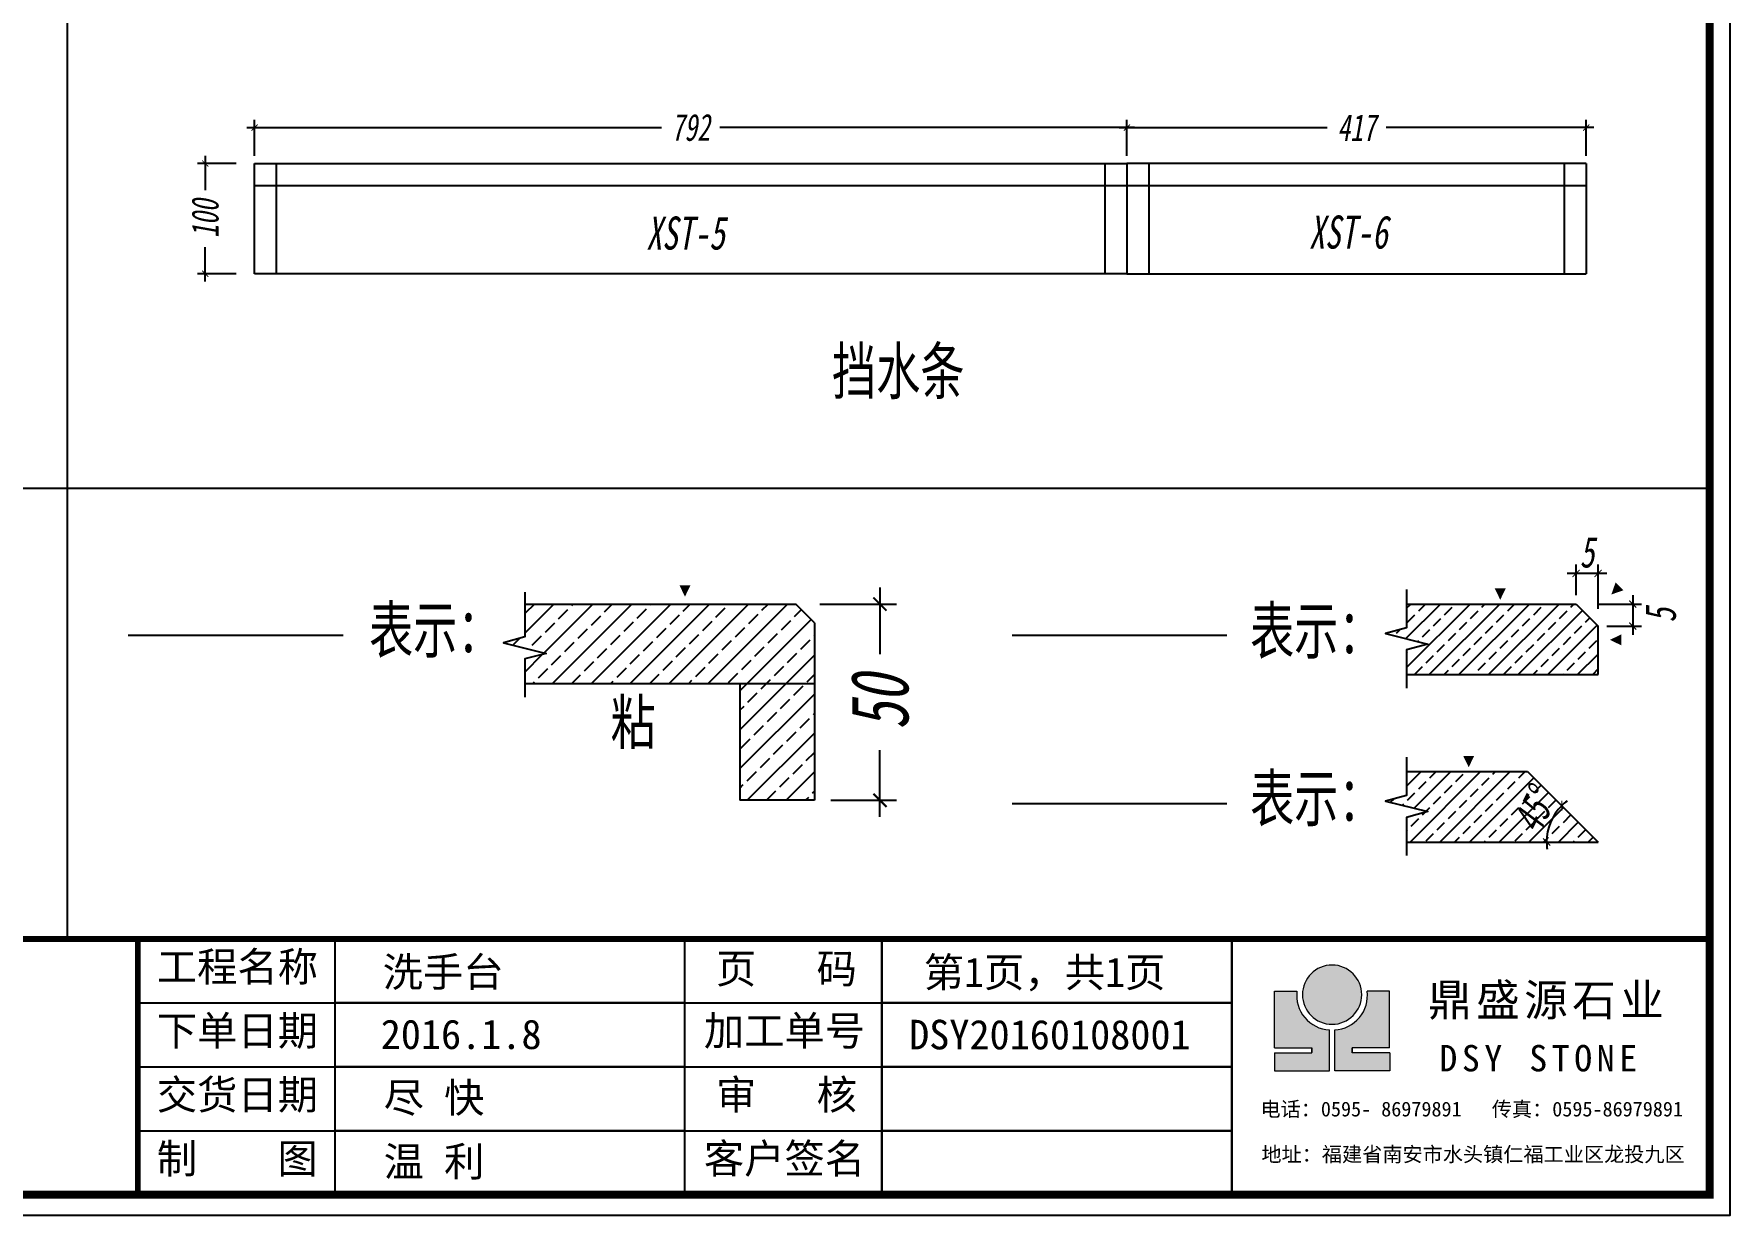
# Model space of a CAD drawing. Header units: millimetres. Extents: x 29542 to 32597, y -6573 to -4413.
# Drawn here: x 31057 to 32597, y -6573 to -5500 of the extents above; entities that cross this region are included whole.
import ezdxf
from ezdxf.enums import TextEntityAlignment as Align

# ---------------------------------------------------------------- set-up
doc = ezdxf.new("R2010")
doc.units = ezdxf.units.MM
doc.header["$PDMODE"] = 3
doc.layers.add('AUDIT_I_150730095426-0', color=7, linetype='Continuous')
doc.layers.add('图框', color=7, linetype='Continuous')
doc.styles.add('BZ宋体', font='simfang.ttf', dxfattribs={"width": 0.7, "oblique": 10})
doc.styles.get("Standard").update_dxf_attribs({"font": ''})
doc.styles.add('宋体', font='simhei.ttf')
doc.styles.add('标注字体', font='simfang.ttf', dxfattribs={"width": 0.7, "oblique": 10})
doc.styles.get('Standard').set_extended_font_data('SimSun')
doc.linetypes.add('M_LINE', pattern='A,12.5,-2.5,["M",Standard,S=8.75,R=0,X=-1.1,Y=-3.75],-7.5', length=22.5)
doc.linetypes.add('R_LINE', pattern='A,12.5,-2.5,["R",Standard,S=8.75,R=0,X=-1.1,Y=-3.75],-7.5', length=22.5)
doc.linetypes.add('X5_LINE', pattern='A,12.5,-9,["X5",Standard,S=8.75,R=0,X=-6,Y=-3.75],-7.5', length=29)
doc.dimstyles.new('BZ-02', dxfattribs={"dimscale": 2, "dimtxt": 3.5, "dimasz": 0.8, "dimexe": 1, "dimexo": 1, "dimgap": 1, "dimtad": 0, "dimdec": 0, "dimzin": 0, "dimdsep": 46, "dimtxsty": '标注字体', "dimblk1": 'ARCHTICK', "dimblk2": 'ARCHTICK', "dimsah": 1, "dimcen": 1, "dimdle": 1, "dimclrd": 140, "dimclre": 140, "dimclrt": 1, "dimadec": 0, "dimazin": 0, "dimtfac": 0.6, "dimtdec": 0, "dimtix": 1, "dimtmove": 2, "dimatfit": 3, "dimldrblk": 'jt', "dimfxl": 4, "dimfxlon": 1, "dimtolj": 1, "dimtzin": 0, "dimarcsym": 0})
doc.dimstyles.new('BZ-07', dxfattribs={"dimscale": 7, "dimtxt": 3.5, "dimasz": 0.8, "dimexe": 1, "dimexo": 1, "dimgap": 1, "dimtad": 0, "dimdec": 0, "dimdsep": 46, "dimtxsty": '标注字体', "dimblk1": 'ARCHTICK', "dimblk2": 'ARCHTICK', "dimsah": 1, "dimcen": 1, "dimdle": 1, "dimclrd": 140, "dimclre": 140, "dimclrt": 1, "dimadec": 0, "dimazin": 0, "dimtfac": 0.6, "dimtdec": 0, "dimtix": 1, "dimtmove": 2, "dimatfit": 3, "dimldrblk": 'jt', "dimfxl": 4, "dimfxlon": 1, "dimtolj": 1, "dimtzin": 0, "dimarcsym": 0})
doc.dimstyles.new('BZ-15', dxfattribs={"dimscale": 15, "dimtxt": 3.5, "dimasz": 0.8, "dimexe": 1, "dimexo": 1, "dimgap": 1, "dimtad": 0, "dimdec": 0, "dimzin": 0, "dimdsep": 46, "dimtxsty": '标注字体', "dimblk1": 'ARCHTICK', "dimblk2": 'ARCHTICK', "dimsah": 1, "dimcen": 1, "dimdle": 1, "dimclrd": 140, "dimclre": 140, "dimclrt": 1, "dimadec": 0, "dimazin": 0, "dimtfac": 0.6, "dimtdec": 0, "dimtix": 1, "dimtmove": 2, "dimatfit": 3, "dimldrblk": 'jt', "dimfxl": 4, "dimfxlon": 1, "dimtolj": 1, "dimtzin": 0, "dimarcsym": 0})

# ---------------------------------------------------------------- blocks, each defined once
blk = doc.blocks.new('_ARCHTICK')
at = {"color": 0, "linetype": 'ByBlock', "const_width": 0.15}
blk.add_lwpolyline([(-0.5, -0.5), (0.5, 0.5)], dxfattribs=at)
blk = doc.blocks.new('*D100')
at = {"color": 140, "lineweight": -2, "transparency": 16777216}
for p, q in [((31250.3, -5585.5), (31626.9, -5585.5)), ((31257.3, -5611.2), (31257.3, -5578.5)), ((32056.3, -5585.5), (31679.7, -5585.5)), ((32049.3, -5611.2), (32049.3, -5578.5))]:
    blk.add_line(p, q, dxfattribs=at)
at = {"layer": 'Defpoints', "color": 0, "transparency": 16777216}
for p in [(32049.3, -5585.5), (31257.3, -5618.2), (32049.3, -5618.2)]:
    blk.add_point(p, dxfattribs=at)
at = {"color": 140, "lineweight": -2, "transparency": 16777216, "xscale": 5.6, "yscale": 5.6, "zscale": 5.6, "rotation": 180}
blk.add_blockref('_ARCHTICK', (31257.3, -5585.5), dxfattribs=at)
at = {"color": 140, "lineweight": -2, "transparency": 16777216, "xscale": 5.6, "yscale": 5.6, "zscale": 5.6}
blk.add_blockref('_ARCHTICK', (32049.3, -5585.5), dxfattribs=at)
at = {"color": 1, "transparency": 16777216, "insert": (31653.3, -5585.5), "char_height": 24.5, "attachment_point": 5, "style": '标注字体'}
blk.add_mtext('\\A1;792', dxfattribs=at)
blk = doc.blocks.new('jt')
blk = doc.blocks.new('*D101')
at = {"color": 140, "lineweight": -2, "transparency": 16777216}
for p, q in [((31240.6, -5618.2), (31205.6, -5618.2)), ((31212.6, -5611.2), (31212.6, -5642.3)), ((31212.6, -5725.2), (31212.6, -5694.1)), ((31240.6, -5718.2), (31205.6, -5718.2))]:
    blk.add_line(p, q, dxfattribs=at)
at = {"layer": 'Defpoints', "color": 0, "transparency": 16777216}
for p in [(31257.3, -5618.2), (31212.6, -5718.2), (31257.3, -5718.2)]:
    blk.add_point(p, dxfattribs=at)
at = {"color": 140, "lineweight": -2, "transparency": 16777216, "xscale": 5.6, "yscale": 5.6, "zscale": 5.6}
for p, rotation in [((31212.6, -5618.2), 90), ((31212.6, -5718.2), 270)]:
    blk.add_blockref('_ARCHTICK', p, dxfattribs=dict(at, rotation=rotation))
at = {"color": 1, "transparency": 16777216, "insert": (31212.6, -5668.2), "char_height": 24.5, "attachment_point": 5, "rotation": 90, "style": '标注字体'}
blk.add_mtext('\\A1;100', dxfattribs=at)
blk = doc.blocks.new('*D102')
at = {"color": 140, "lineweight": -2, "transparency": 16777216}
for p, q in [((32042.3, -5585.5), (32231, -5585.5)), ((32049.3, -5611.2), (32049.3, -5578.5)), ((32473.3, -5585.5), (32284.6, -5585.5)), ((32466.3, -5611.2), (32466.3, -5578.5))]:
    blk.add_line(p, q, dxfattribs=at)
at = {"layer": 'Defpoints', "color": 0, "transparency": 16777216}
for p in [(32049.3, -5585.5), (32049.3, -5618.2), (32466.3, -5618.2)]:
    blk.add_point(p, dxfattribs=at)
at = {"color": 140, "lineweight": -2, "transparency": 16777216, "xscale": 5.6, "yscale": 5.6, "zscale": 5.6, "rotation": 180}
blk.add_blockref('_ARCHTICK', (32049.3, -5585.5), dxfattribs=at)
at = {"color": 140, "lineweight": -2, "transparency": 16777216, "xscale": 5.6, "yscale": 5.6, "zscale": 5.6}
blk.add_blockref('_ARCHTICK', (32466.3, -5585.5), dxfattribs=at)
at = {"color": 1, "transparency": 16777216, "insert": (32257.8, -5585.5), "char_height": 24.5, "attachment_point": 5, "style": '标注字体'}
blk.add_mtext('\\A1;417', dxfattribs=at)
blk = doc.blocks.new('*D109')
at = {"color": 140, "lineweight": -2, "transparency": 16777216}
for start, end in [(127.1426, 135), (135, 180), (180, 187.8574)]:
    blk.add_arc((48.29, 3.09), 11.68, start, end, dxfattribs=at)
at = {"layer": 'Defpoints', "color": 0, "transparency": 16777216}
for p in [(32.29, 19.09), (37.01, 6.11), (4.83, 3.09), (48.29, 3.09), (48.29, 3.09)]:
    blk.add_point(p, dxfattribs=at)
at = {"color": 140, "lineweight": -2, "transparency": 16777216, "xscale": 1.6, "yscale": 1.6, "zscale": 1.6}
for p, rotation in [((40.03, 11.34), 225.0000000000196), ((36.61, 3.09), 90)]:
    blk.add_blockref('_ARCHTICK', p, dxfattribs=dict(at, rotation=rotation))
at = {"color": 1, "transparency": 16777216, "insert": (33.87, 10.31), "char_height": 7, "attachment_point": 5, "rotation": 63.3963, "style": '标注字体'}
blk.add_mtext('\\A1;45°', dxfattribs=at)
blk = doc.blocks.new('*D108')
at = {"color": 140, "lineweight": -2, "transparency": 16777216}
for p, q in [((56.14, 21.09), (56.14, 12.09)), ((48.14, 19.09), (58.14, 19.09)), ((50.29, 14.09), (58.14, 14.09))]:
    blk.add_line(p, q, dxfattribs=at)
at = {"layer": 'Defpoints', "color": 0, "transparency": 16777216}
for p in [(43.29, 19.09), (48.29, 14.09), (56.14, 14.09)]:
    blk.add_point(p, dxfattribs=at)
at = {"color": 140, "lineweight": -2, "transparency": 16777216, "xscale": 1.6, "yscale": 1.6, "zscale": 1.6}
for p, rotation in [((56.14, 19.09), 90), ((56.14, 14.09), 270)]:
    blk.add_blockref('_ARCHTICK', p, dxfattribs=dict(at, rotation=rotation))
at = {"color": 1, "transparency": 16777216, "insert": (62.5, 16.59), "char_height": 7, "attachment_point": 5, "rotation": 90, "style": '标注字体'}
blk.add_mtext('\\A1;5', dxfattribs=at)
blk = doc.blocks.new('*D107')
at = {"color": 140, "lineweight": -2, "transparency": 16777216}
for p, q in [((43.29, 21.09), (43.29, 28.05)), ((48.29, 18.05), (48.29, 28.05)), ((50.29, 26.05), (41.29, 26.05))]:
    blk.add_line(p, q, dxfattribs=at)
at = {"layer": 'Defpoints', "color": 0, "transparency": 16777216}
for p in [(43.29, 26.05), (43.29, 19.09), (48.29, 14.09)]:
    blk.add_point(p, dxfattribs=at)
at = {"color": 140, "lineweight": -2, "transparency": 16777216, "xscale": 1.6, "yscale": 1.6, "zscale": 1.6, "rotation": 180}
blk.add_blockref('_ARCHTICK', (43.29, 26.05), dxfattribs=at)
at = {"color": 140, "lineweight": -2, "transparency": 16777216, "xscale": 1.6, "yscale": 1.6, "zscale": 1.6}
blk.add_blockref('_ARCHTICK', (48.29, 26.05), dxfattribs=at)
at = {"color": 1, "transparency": 16777216, "insert": (45.79, 30.83), "char_height": 7, "attachment_point": 5, "style": '标注字体'}
blk.add_mtext('\\A1;5', dxfattribs=at)
blk = doc.blocks.new('Vinley图框')
at = {"layer": 'AUDIT_I_150730095426-0', "lineweight": 9, "ltscale": 5}
for points in [[(8977.5, 757, 1), (8977.5, 577.5, 1)], [(8969.4, 560.4, -0.434106), (8871.3, 678), (8803.5, 678), (8803.5, 506.1), (8916.6, 506.1), (8916.6, 490.9), (8803.2, 490.9), (8803.2, 437), (8969.4, 437)], [(9151.4, 678), (9083.6, 678, -0.434106), (8985.6, 560.4), (8985.6, 437), (9151.8, 437), (9151.8, 490.9), (9038.4, 490.9), (9038.4, 506.1), (9151.4, 506.1)]]:
    blk.add_hatch(color=1, dxfattribs=at).paths.add_polyline_path(points)
for p, q in [((7018.8, 61.7), (7018.8, 835.8)), ((7615.1, 61.7), (7615.1, 835.8)), ((5363.3, 642.3), (8674.2, 642.3)), ((5363.3, 448.7), (8674.2, 448.7)), ((5363.3, 255.2), (8674.2, 255.2))]:
    blk.add_line(p, q)
at = {"const_width": 17.9}
blk.add_lwpolyline([(5363.3, 835.8), (61.7, 835.8)], dxfattribs=at)
for points in [[(7018.8, 835.8), (5959.6, 835.8), (5959.6, 642.3), (7018.8, 642.3)], [(8674.2, 835.8), (7615.1, 835.8), (7615.1, 642.3), (8674.2, 642.3)], [(7018.8, 642.3), (5959.6, 642.3), (5959.6, 448.7), (7018.8, 448.7)], [(8674.2, 642.3), (7615.1, 642.3), (7615.1, 448.7), (8674.2, 448.7)], [(7018.8, 448.7), (5959.6, 448.7), (5959.6, 255.2), (7018.8, 255.2)], [(8674.2, 448.7), (7615.1, 448.7), (7615.1, 255.2), (8674.2, 255.2)], [(7018.8, 255.2), (5959.6, 255.2), (5959.6, 61.7), (7018.8, 61.7)], [(8674.2, 255.2), (7615.1, 255.2), (7615.1, 61.7), (8674.2, 61.7)]]:
    blk.add_lwpolyline(points, close=True)
at = {"layer": 'AUDIT_I_150730095426-0', "color": 1, "lineweight": 9, "ltscale": 5}
for p, q in [((8803.5, 678), (8871.3, 678)), ((8803.5, 506.1), (8803.5, 678)), ((9151.4, 678), (9083.6, 678)), ((9151.4, 506.1), (9151.4, 678)), ((8969.4, 437), (8969.4, 560.4)), ((8985.6, 437), (8985.6, 560.4)), ((8803.2, 490.9), (8916.6, 490.9)), ((8803.2, 490.9), (8803.2, 437)), ((8803.5, 506.1), (8916.6, 506.1)), ((8916.6, 490.9), (8916.6, 506.1)), ((8916.6, 505.9), (8916.6, 491.8)), ((9151.4, 506.1), (9038.4, 506.1)), ((9038.4, 490.9), (9038.4, 506.1)), ((9038.4, 505.9), (9038.4, 491.8)), ((9151.8, 490.9), (9038.4, 490.9)), ((9151.8, 490.9), (9151.8, 437)), ((8803.2, 437), (8969.4, 437)), ((9151.8, 437), (8985.6, 437))]:
    blk.add_line(p, q, dxfattribs=at)
for centre, radius, start, end in [((8977.5, 667.2), 89.7, 90, 270), ((8977.5, 667.2), 89.7, 270, 90), ((8975.3, 665), 104.8, 172.878, 266.7418), ((8979.6, 665), 104.8, 273.2582, 7.122)]:
    blk.add_arc(centre, radius, start, end, dxfattribs=at)
at = {"layer": '图框', "lineweight": 5}
blk.add_line((5363.3, 835.8), (61.7, 835.8), dxfattribs=at)
at = {"layer": '图框'}
blk.add_line((8674.2, 835.8), (8674.2, 61.7), dxfattribs=at)
blk.add_lwpolyline([(0, 0), (10181.8, 0), (10181.8, 7200), (0, 7200)], close=True, dxfattribs=at)
at = {"layer": '图框', "const_width": 24}
blk.add_lwpolyline([(61.7, 61.7), (10120.1, 61.7), (10120.1, 7138.3), (61.7, 7138.3)], close=True, dxfattribs=at)
at = {"layer": '图框', "const_width": 17.4}
blk.add_lwpolyline([(5363.3, 61.7), (5363.3, 835.8), (10120.1, 835.8)], dxfattribs=at)
at = {"layer": '图框', "lineweight": 5}
for points in [[(5363.3, 835.8), (5363.3, 61.7)], [(5959.6, 835.8), (5959.6, 61.7)]]:
    blk.add_lwpolyline(points, dxfattribs=at)
at = {"style": '宋体'}
blk.add_attdef('工程名称', text='', height=89.4, dxfattribs=at).set_placement((6355.2, 691.2), align=Align.CENTER)
for tag, p in [('页码', (7741.8, 690.4)), ('下单日期', (6098.5, 502.5)), ('加工单号', (7682.7, 501.8)), ('交货日期', (6107.5, 310.7)), ('制图', (6107.5, 117.2))]:
    blk.add_attdef(tag, p, '', height=89.4, dxfattribs=at)
at = {"layer": '图框', "char_height": 89.44, "width": 590.29, "attachment_point": 1, "style": '宋体'}
for s, insert in [('工程名称', (5421, 796.4)), ('页   码', (7113.2, 790.8)), ('下单日期', (5421, 602.9)), ('加工单号', (7076.5, 602.9)), ('交货日期', (5421, 409.4)), ('审   核', (7113.2, 409.4)), ('制    图', (5421, 215.9)), ('客户签名', (7076.5, 215.9))]:
    blk.add_mtext(s, dxfattribs=dict(at, insert=insert))
at = {"layer": '图框', "lineweight": 5, "attachment_point": 5, "style": '宋体'}
for s, insert, char_height, width in [('{\\fSimSun|b1|i0|c134|p2;\\T1.1;鼎盛源石业}', (9631.4, 645.5), 96.895, 961.618), ('{\\fNSimSun|b0|i0|c0|p49;\\T1.25;DSY\\fNSimSun|b0|i0|c134|p49; \\fNSimSun|b0|i0|c0|p49;STONE}', (9608.2, 474.3), 80, 942.769), ('电话：0595-^I86979891   传真：0595-86979891', (9400, 318.5), 44.721, 1345.536), ('地址：福建省南安市水头镇仁福工业区龙投九区', (9404.1, 181.5), 44.721, 1345.536)]:
    blk.add_mtext(s, dxfattribs=dict(at, insert=insert, char_height=char_height, width=width))
blk = doc.blocks.new('*D128')
at = {"color": 140, "lineweight": -2, "transparency": 16777216}
for p, q in [((31825.1, -6003.3), (31825.1, -6063.8)), ((31770.6, -6018.3), (31840.1, -6018.3)), ((31825.1, -6211.4), (31825.1, -6150.9)), ((31780.6, -6196.4), (31840.1, -6196.4))]:
    blk.add_line(p, q, dxfattribs=at)
at = {"layer": 'Defpoints', "color": 0, "transparency": 16777216}
for p in [(31755.6, -6018.3), (31765.6, -6196.4), (31825.1, -6196.4)]:
    blk.add_point(p, dxfattribs=at)
at = {"color": 140, "lineweight": -2, "transparency": 16777216, "xscale": 12, "yscale": 12, "zscale": 12}
for p, rotation in [((31825.1, -6018.3), 90), ((31825.1, -6196.4), 270)]:
    blk.add_blockref('_ARCHTICK', p, dxfattribs=dict(at, rotation=rotation))
at = {"color": 1, "transparency": 16777216, "insert": (31825.1, -6107.4), "char_height": 52.5, "attachment_point": 5, "rotation": 90, "style": '标注字体'}
blk.add_mtext('\\A1;50', dxfattribs=at)
blk = doc.blocks.new('A$C47D00E23')
h = blk.add_hatch()
h.set_pattern_fill('ANSI33', color=251, scale=0.75, style=0)
h.set_pattern_definition([(45, (-28.107, -65.6278), (-3.3676, 3.3676), []), (45, (-24.7395, -65.6278), (-3.3676, 3.3676), [2.38125, -1.19062])])
h.paths.add_polyline_path([(48.29, 3.09), (32.29, 19.09), (4.83, 19.09), (4.83, 13.69), (0, 12.4), (9.66, 9.99), (4.83, 8.69), (4.83, 3.09)])
for p, q in [((4.83, 19.09), (32.29, 19.09)), ((32.29, 19.09), (48.29, 3.09)), ((4.83, 3.09), (48.29, 3.09))]:
    blk.add_line(p, q)
blk.add_lwpolyline([(18.92, 20.07, 0, 2.5, 0), (18.92, 22.66, 2.5, 2.5, 0)], format="xyseb")
blk.add_lwpolyline([(4.83, 22.38), (4.83, 13.69), (0, 12.4), (9.66, 9.99), (4.83, 8.69), (4.83, 0)])
dim = blk.add_angular_dim_2l(base=(37.01, 6.11), line1=((4.83, 3.09), (48.29, 3.09)), line2=((32.29, 19.09), (48.29, 3.09)), dimstyle='BZ-02')
dim.commit()
dim.dimension.update_dxf_attribs({"geometry": '*D109', "text_midpoint": (33.87, 10.31), "dimtype": 162})
blk = doc.blocks.new('A$C3512345B')
h = blk.add_hatch()
h.set_pattern_fill('ANSI33', color=251, scale=0.75, style=0)
h.set_pattern_definition([(45, (-28.107, -65.6278), (-3.3676, 3.3676), []), (45, (-24.7395, -65.6278), (-3.3676, 3.3676), [2.38125, -1.19062])])
h.paths.add_polyline_path([(48.29, 14.09), (43.29, 19.09), (4.83, 19.09), (4.83, 13.69), (0, 12.4), (9.66, 9.99), (4.83, 8.69), (4.83, 3.09), (48.29, 3.09)])
for p, q in [((4.83, 19.09), (43.29, 19.09)), ((43.29, 19.09), (48.29, 14.09)), ((48.29, 3.09), (48.29, 14.09)), ((4.83, 3.09), (48.29, 3.09))]:
    blk.add_line(p, q)
for points in [[(26.08, 20.07, 0, 2.5, 0), (26.08, 22.66, 2.5, 2.5, 0)], [(51.3, 21.27, 0, 2.5, 0), (53.13, 23.1, 2.5, 2.5, 0)], [(50.98, 10.97, 0, 2.5, 0), (53.57, 10.97, 2.5, 2.5, 0)]]:
    blk.add_lwpolyline(points, format="xyseb")
blk.add_lwpolyline([(4.83, 22.38), (4.83, 13.69), (0, 12.4), (9.66, 9.99), (4.83, 8.69), (4.83, 0)])
dim = blk.add_linear_dim(base=(43.29, 26.05), p1=(48.29, 14.09), p2=(43.29, 19.09), dimstyle='BZ-02')
dim.commit()
dim.dimension.update_dxf_attribs({"geometry": '*D107', "text_midpoint": (45.79, 30.83), "dimtype": 160})
dim = blk.add_linear_dim(base=(56.14, 14.09), p1=(43.29, 19.09), p2=(48.29, 14.09), angle=90, dimstyle='BZ-02')
dim.commit()
dim.dimension.update_dxf_attribs({"geometry": '*D108', "text_midpoint": (62.5, 16.59), "dimtype": 160})

msp = doc.modelspace()

# ---------------------------------------------------------------- hatches: boundary and pattern name
h = msp.add_hatch()
h.set_pattern_fill('JIS_STN_2.5', color=256, scale=10, style=0)
h.paths.add_polyline_path([(31765.6, -6035.3), (31748.6, -6018.3), (31502.8, -6018.3), (31502.8, -6048.1), (31483.5, -6053.3), (31522.1, -6063), (31502.8, -6068.1), (31502.8, -6090.3), (31765.6, -6090.3)])
h.paths.add_polyline_path([(31765.6, -6090.3), (31697.9, -6090.3), (31697.9, -6196.4), (31765.6, -6196.4)])

# ---------------------------------------------------------------- linework, layer by layer
for p, q in [((31087.6, -6322.4), (31087.6, -4667.9)), ((31257.3, -5618.2), (32049.3, -5618.2)), ((31257.3, -5718.2), (31257.3, -5618.2)), ((32049.3, -5618.2), (32049.3, -5718.2)), ((32466.3, -5618.2), (32049.3, -5618.2)), ((32049.3, -5618.2), (32049.3, -5718.2)), ((32466.3, -5618.2), (32466.3, -5718.2)), ((32049.3, -5718.2), (31257.3, -5718.2)), ((32049.3, -5718.2), (32466.3, -5718.2)), ((32578.3, -5913.3), (29560.8, -5913.3)), ((31502.8, -6018.3), (31748.6, -6018.3)), ((31765.6, -6035.3), (31748.6, -6018.3)), ((31765.6, -6035.3), (31765.6, -6196.4)), ((31502.8, -6090.3), (31765.6, -6090.3)), ((31697.9, -6090.3), (31697.9, -6196.4)), ((31765.6, -6196.4), (31697.9, -6196.4))]:
    msp.add_line(p, q)
at = {"color": 6, "linetype": 'X5_LINE', "ltscale": 2}
for p, q in [((31277.3, -5718.2), (31277.3, -5618.2)), ((32446.3, -5618.2), (32446.3, -5718.2)), ((31257.3, -5638.2), (32466.3, -5638.2)), ((31945.1, -6046.4), (32140.1, -6046.4))]:
    msp.add_line(p, q, dxfattribs=at)
at = {"color": 2, "linetype": 'M_LINE', "ltscale": 2}
for p, q in [((32029.3, -5618.2), (32029.3, -5718.2)), ((32069.3, -5618.2), (32069.3, -5718.2)), ((31945.1, -6199.4), (32140.1, -6199.4))]:
    msp.add_line(p, q, dxfattribs=at)
at = {"color": 3, "linetype": 'R_LINE', "ltscale": 2}
msp.add_line((31142.7, -6046.4), (31337.8, -6046.4), dxfattribs=at)
msp.add_lwpolyline([(31648.1, -6011.5, 0, 10, 0), (31648.1, -6001.1, 10, 10, 0)], format="xyseb")
msp.add_lwpolyline([(31502.8, -6007.3), (31502.8, -6048.1), (31483.5, -6053.3), (31522.1, -6063), (31502.8, -6068.1), (31502.8, -6102.9)])

# ---------------------------------------------------------------- block references
ref = msp.add_blockref('Vinley图框', (29542.3, -6573.1), dxfattribs=dict(xscale=0.3, yscale=0.3, zscale=0.3))
ref.add_attrib('制图', '温 利', (31374.6, -6537.9), dxfattribs={"height": 26.83, "style": '宋体'})
ref.add_attrib('工程名称', '洗手台', dxfattribs={"height": 26.83, "style": '宋体'}).set_placement((31428.6, -6365.7), align=Align.CENTER)
ref.add_attrib('下单日期', '2016.1.8', (31371.9, -6422.3), dxfattribs={"height": 26.83, "style": '宋体'})
ref.add_attrib('交货日期', '尽 快', (31374.6, -6479.9), dxfattribs={"height": 26.83, "style": '宋体'})
ref.add_attrib('页码', '第1页，共1页', (31864.8, -6366), dxfattribs={"height": 26.83, "style": '宋体'})
ref.add_attrib('加工单号', 'DSY20160108001', (31851.6, -6422.6), dxfattribs={"height": 26.832, "style": '宋体'})
at = {"xscale": 4.000000000002763, "yscale": 4.000000000002763, "zscale": 4.000000000002763}
for name, p in [('A$C3512345B', (32283.9, -6094.6)), ('A$C47D00E23', (32283.9, -6246.7))]:
    msp.add_blockref(name, p, dxfattribs=at)

# ---------------------------------------------------------------- texts
at = {"color": 4, "style": '标注字体', "oblique": 10, "width": 0.7}
for s, p in [('XST-5', (31613, -5696.3)), ('XST-6', (32214.7, -5695.4))]:
    msp.add_text(s, height=30, dxfattribs=at).set_placement(p)
at = {"color": 3, "style": 'BZ宋体', "width": 0.75}
msp.add_text('粘', height=40, dxfattribs=at).set_placement((31580.6, -6145.5))
at = {"char_height": 42, "attachment_point": 1, "style": 'BZ宋体'}
for s, width, insert in [('{\\Q0;挡水条}', 231.526, (31781.6, -5785.6)), ('{\\Q0;表示：}', 133.245, (31361.3, -6020.5)), ('{\\Q0;表示：}', 133.245, (32161.1, -6021.4)), ('{\\Q0;表示：}', 133.245, (32161.1, -6173.5))]:
    msp.add_mtext_dynamic_manual_height_columns(s, width=width, gutter_width=70, heights=[0], dxfattribs=dict(at, insert=insert))

# ---------------------------------------------------------------- dimensions: what is measured, and where the dimension line sits
dim = msp.add_linear_dim(base=(32049.3, -5585.5), p1=(31257.3, -5618.2), p2=(32049.3, -5618.2), dimstyle='BZ-07')
dim.commit()
dim.dimension.update_dxf_attribs({"geometry": '*D100', "text_midpoint": (31653.3, -5585.5)})
for base, p1, p2, angle, picture, middle in [((32049.3, -5585.5), (32466.3, -5618.2), (32049.3, -5618.2), 180, '*D102', (32257.8, -5585.5)), ((31212.6, -5718.2), (31257.3, -5618.2), (31257.3, -5718.2), 90, '*D101', (31212.6, -5668.2))]:
    dim = msp.add_linear_dim(base=base, p1=p1, p2=p2, angle=angle, dimstyle='BZ-07')
    dim.commit()
    dim.dimension.update_dxf_attribs({"geometry": picture, "text_midpoint": middle})
dim = msp.add_linear_dim(base=(31825.1, -6196.4), p1=(31755.6, -6018.3), p2=(31765.6, -6196.4), angle=90, text='50', dimstyle='BZ-15', override={"dimzin": 8, "dimarcsym": 1})
dim.commit()
dim.dimension.update_dxf_attribs({"geometry": '*D128', "text_midpoint": (31825.1, -6107.4)})

doc.saveas('drawing.dxf')
